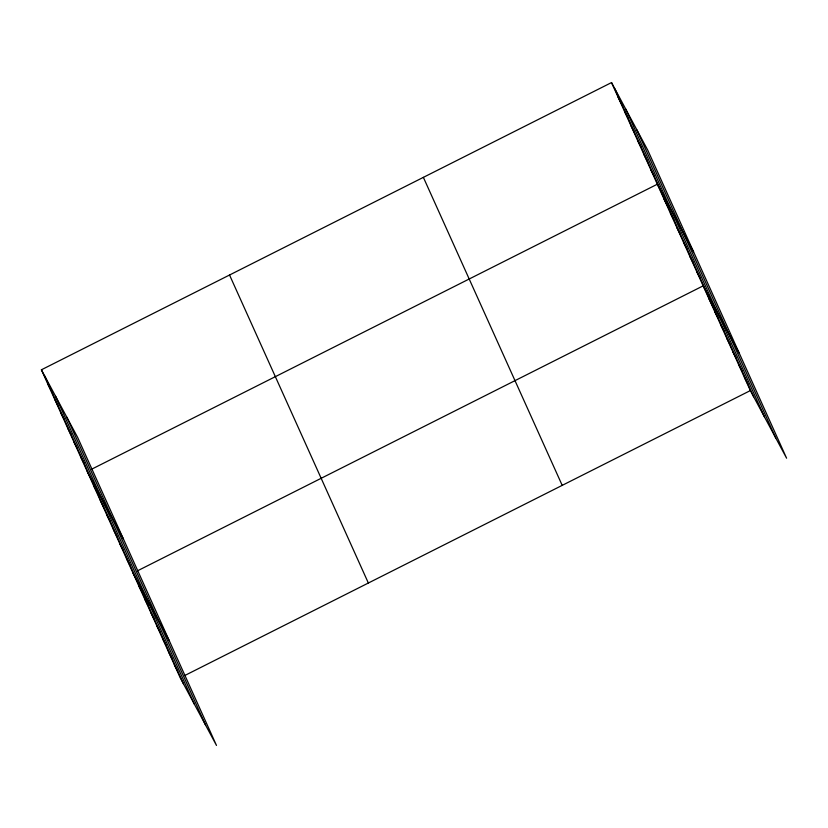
<?xml version="1.0" encoding="UTF-8"?>
<svg xmlns="http://www.w3.org/2000/svg" width="828" height="828" viewBox="0 0 828 828"><rect width="100%" height="100%" fill="white"/><g stroke="black" fill="none" stroke-linecap="round" stroke-linejoin="round"><path stroke-width="1.24" d="M41.4 369.795L77.656 437.412L216.481 745.428L180.225 677.801L41.4 369.795L611.519 82.572L647.775 150.199L786.6 458.205L750.344 390.588L611.519 82.572M91.691 469.186L657.328 184.22L693.585 251.836M137.5 570.823L703.148 285.857L739.404 353.484M184.706 675.544L750.344 390.588M618.071 97.093L621.393 103.293M624.612 111.614L627.934 117.814M631.153 126.135L634.476 132.335M637.695 140.656L641.027 146.856M644.246 155.178L647.568 161.377M650.787 169.699L654.11 175.898M663.88 198.741L667.202 204.94M670.421 213.262L673.744 219.461M676.962 227.783L680.295 233.982M683.514 242.304L686.836 248.503M690.055 256.825L693.378 263.025M696.596 271.346L699.919 277.535M709.047 298.949L712.37 305.149M714.947 312.042L718.269 318.242M720.846 325.135L724.169 331.335M726.746 338.228L730.068 344.417M732.645 351.31L735.968 357.51M738.545 364.403L741.867 370.602M744.444 377.496L747.767 383.695M47.941 384.316L51.264 390.516M54.493 398.837L57.815 405.037M61.034 413.358L64.356 419.558M67.575 427.879L70.897 434.079M74.127 442.4L77.449 448.6M80.668 456.921L83.99 463.121M87.209 471.442L123.465 539.059M93.761 485.964L97.083 492.163M100.302 500.485L103.624 506.684M106.843 515.006L110.165 521.195M113.384 529.516L116.717 535.716M119.936 544.037L123.258 550.237M126.477 558.558L129.799 564.758M133.018 573.08L169.274 640.696M138.918 586.172L142.25 592.372M144.817 599.265L148.15 605.465M150.727 612.358L154.049 618.547M156.627 625.44L159.949 631.64M162.526 638.533L165.848 644.733M168.426 651.626L171.748 657.825M174.325 664.718L177.647 670.918M636.908 129.924L775.732 437.929M625.709 109.048L764.534 417.053M614.842 88.772L753.666 396.788M423.377 177.358L562.202 485.363M229.542 275.01L368.356 583.026M66.789 417.146L205.613 725.152M55.59 396.26L194.414 704.276M44.722 375.995L183.547 684"/></g></svg>
